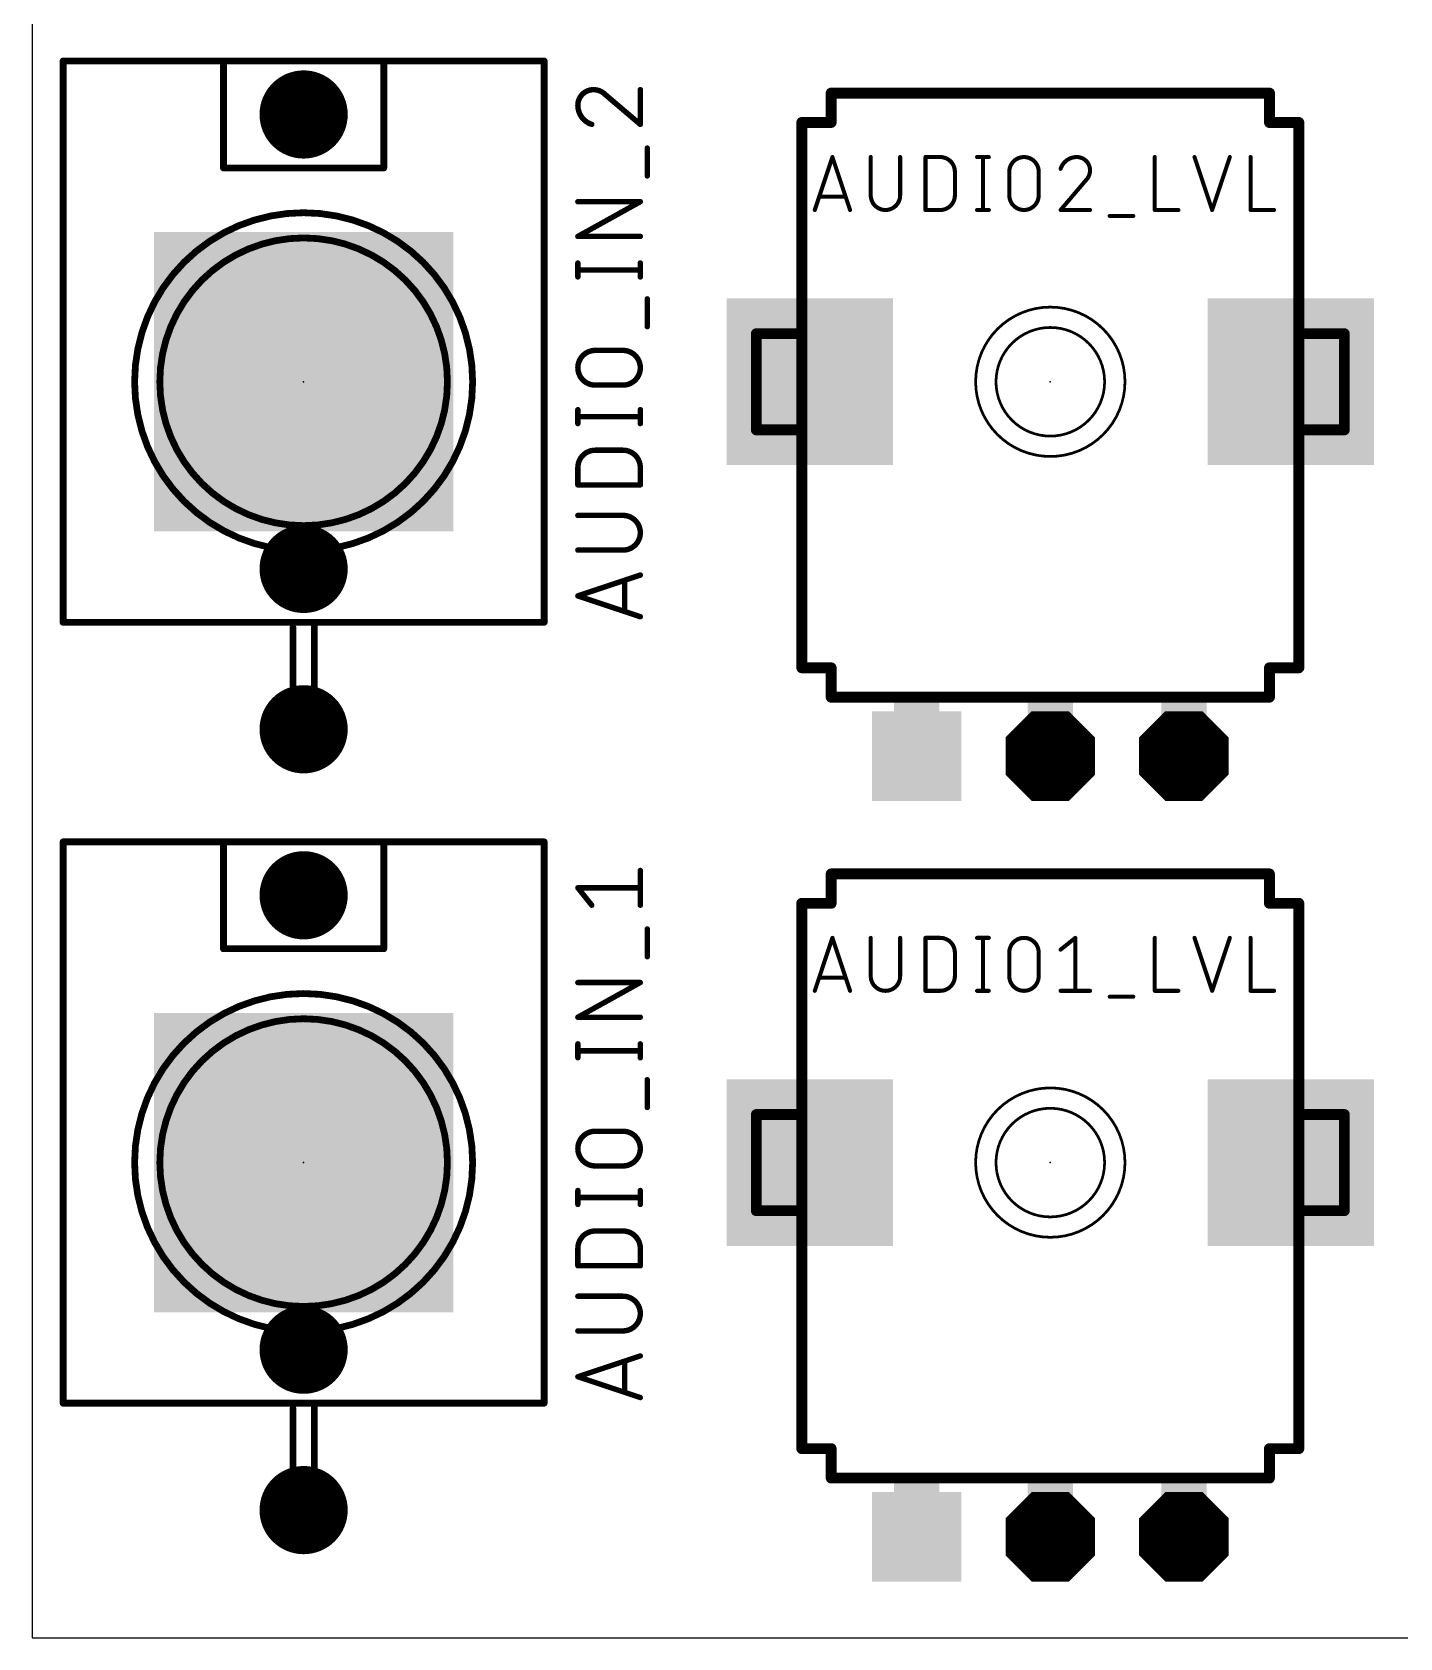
# Model space of a CAD drawing. Extents: x 0 to 48, y 0 to 103.
# Drawn here: x 0 to 25.59, y 0 to 30.04 of the extents above; entities that cross this region are included whole.
import ezdxf

# ---------------------------------------------------------------- set-up
doc = ezdxf.new("R2010")
doc.units = 0
for name, color, linetype in [('17', 110, 'CONTINUOUS'), ('20', 31, 'CONTINUOUS'), ('21', 253, 'CONTINUOUS'), ('23', 53, 'CONTINUOUS'), ('25', 253, 'CONTINUOUS'), ('41', 12, 'CONTINUOUS'), ('51', 253, 'CONTINUOUS')]:
    doc.layers.add(name, color=color, linetype=linetype)

# ---------------------------------------------------------------- blocks, each defined once
blk = doc.blocks.new('RECT')
blk.add_solid([(-0.5, -0.5), (0.5, -0.5), (-0.5, 0.5), (0.5, 0.5)])
blk = doc.blocks.new('SQUAREP')
blk.add_solid([(-0.5, -0.5), (0.5, -0.5), (-0.5, 0.5), (0.5, 0.5)])
blk = doc.blocks.new('OCTAGONP')
at = {"const_width": 0.5}
blk.add_lwpolyline([(-0.25, -0.1036), (-0.25, 0.1036), (-0.1036, 0.25), (0.1036, 0.25), (0.25, 0.1036), (0.25, -0.1036), (0.1036, -0.25), (-0.1036, -0.25), (-0.25, -0.1036), (-0.25, 0.1036)], dxfattribs=at)
blk = doc.blocks.new('ROUNDP')
at = {"const_width": 0.5}
blk.add_lwpolyline([(0, -0.25, 1), (0, 0.25, 1), (0, -0.25)], format="xyb", dxfattribs=at)

msp = doc.modelspace()

# ---------------------------------------------------------------- linework, layer by layer
at = {"layer": '20'}
for p, q in [((0, 99.685), (0, 0)), ((0, 0), (48.26, 0))]:
    msp.add_line(p, q, dxfattribs=at)
at = {"layer": '21'}
for points, const_width in [([(0.58, 29.495), (3.58, 29.495)], 0.127), ([(0.58, 29.495), (0.58, 18.995)], 0.127), ([(3.58, 29.495), (6.58, 29.495)], 0.127), ([(3.58, 29.495), (3.58, 27.495)], 0.127), ([(6.58, 29.495), (9.58, 29.495)], 0.127), ([(6.58, 27.495), (6.58, 29.495)], 0.127), ([(9.58, 18.995), (9.58, 29.495)], 0.127), ([(14.95, 28.895), (23.15, 28.895)], 0.2032), ([(14.95, 28.895), (14.95, 28.345)], 0.2032), ([(23.15, 28.345), (23.15, 28.895)], 0.2032), ([(14.95, 28.345), (14.4, 28.345)], 0.2032), ([(14.4, 26.145), (14.4, 28.345)], 0.2032), ([(23.7, 28.345), (23.15, 28.345)], 0.2032), ([(23.7, 28.345), (23.7, 26.145)], 0.2032), ([(3.58, 27.495), (6.58, 27.495)], 0.127), ([(14.4, 18.145), (14.4, 21.345)], 0.2032), ([(23.7, 21.345), (23.7, 18.145)], 0.2032), ([(0.58, 18.995), (5.28, 18.995)], 0.127), ([(4.88, 18.895), (4.88, 16.795)], 0.127), ([(5.28, 18.995), (9.58, 18.995)], 0.127), ([(5.28, 16.795), (5.28, 18.995)], 0.127), ([(14.4, 18.145), (14.95, 18.145)], 0.2032), ([(14.95, 18.145), (14.95, 17.595)], 0.2032), ([(23.15, 18.145), (23.7, 18.145)], 0.2032), ([(23.15, 17.595), (23.15, 18.145)], 0.2032), ([(23.15, 17.595), (14.95, 17.595)], 0.2032), ([(4.88, 16.795), (5.28, 16.795)], 0.127), ([(0.58, 14.89), (3.58, 14.89)], 0.127), ([(0.58, 14.89), (0.58, 4.39)], 0.127), ([(3.58, 14.89), (6.58, 14.89)], 0.127), ([(3.58, 14.89), (3.58, 12.89)], 0.127), ([(6.58, 14.89), (9.58, 14.89)], 0.127), ([(6.58, 12.89), (6.58, 14.89)], 0.127), ([(9.58, 4.39), (9.58, 14.89)], 0.127), ([(14.95, 14.29), (23.15, 14.29)], 0.2032), ([(14.95, 14.29), (14.95, 13.74)], 0.2032), ([(23.15, 13.74), (23.15, 14.29)], 0.2032), ([(14.95, 13.74), (14.4, 13.74)], 0.2032), ([(14.4, 11.54), (14.4, 13.74)], 0.2032), ([(23.7, 13.74), (23.15, 13.74)], 0.2032), ([(23.7, 13.74), (23.7, 11.54)], 0.2032), ([(3.58, 12.89), (6.58, 12.89)], 0.127), ([(14.4, 3.54), (14.4, 6.74)], 0.2032), ([(23.7, 6.74), (23.7, 3.54)], 0.2032), ([(0.58, 4.39), (5.28, 4.39)], 0.127), ([(4.88, 4.29), (4.88, 2.19)], 0.127), ([(5.28, 4.39), (9.58, 4.39)], 0.127), ([(5.28, 2.19), (5.28, 4.39)], 0.127), ([(14.4, 3.54), (14.95, 3.54)], 0.2032), ([(14.95, 3.54), (14.95, 2.99)], 0.2032), ([(23.15, 3.54), (23.7, 3.54)], 0.2032), ([(23.15, 2.99), (23.15, 3.54)], 0.2032), ([(23.15, 2.99), (14.95, 2.99)], 0.2032), ([(4.88, 2.19), (5.28, 2.19)], 0.127)]:
    msp.add_lwpolyline(points, dxfattribs=dict(at, const_width=const_width))
for points, const_width in [([(0.58, 29.5267, 1), (0.58, 29.4633)], 0.0635), ([(0.6118, 29.495, 1), (0.5483, 29.495)], 0.0635), ([(3.6118, 29.495, 1), (3.5482, 29.495)], 0.0635), ([(3.58, 29.5267, 1), (3.58, 29.4633)], 0.0635), ([(3.58, 29.4633, 1), (3.58, 29.5267)], 0.0635), ([(6.58, 29.5267, 1), (6.58, 29.4633)], 0.0635), ([(6.6117, 29.495, 1), (6.5483, 29.495)], 0.0635), ([(6.58, 29.4633, 1), (6.58, 29.5267)], 0.0635), ([(9.6118, 29.495, 1), (9.5482, 29.495)], 0.0635), ([(9.58, 29.4633, 1), (9.58, 29.5267)], 0.0635), ([(14.95, 28.9458, 1), (14.95, 28.8442)], 0.1016), ([(15.0008, 28.895, 1), (14.8992, 28.895)], 0.1016), ([(23.2008, 28.895, 1), (23.0992, 28.895)], 0.1016), ([(23.15, 28.8442, 1), (23.15, 28.9458)], 0.1016), ([(14.4, 28.3958, 1), (14.4, 28.2942)], 0.1016), ([(14.4508, 28.345, 1), (14.3492, 28.345)], 0.1016), ([(14.8992, 28.345, 1), (15.0008, 28.345)], 0.1016), ([(14.95, 28.2942, 1), (14.95, 28.3958)], 0.1016), ([(23.15, 28.3958, 1), (23.15, 28.2942)], 0.1016), ([(23.0992, 28.345, 1), (23.2008, 28.345)], 0.1016), ([(23.7508, 28.345, 1), (23.6492, 28.345)], 0.1016), ([(23.7, 28.2942, 1), (23.7, 28.3958)], 0.1016), ([(3.5482, 27.495, 1), (3.6118, 27.495)], 0.0635), ([(3.58, 27.5267, 1), (3.58, 27.4633)], 0.0635), ([(6.5483, 27.495, 1), (6.6117, 27.495)], 0.0635), ([(6.58, 27.4633, 1), (6.58, 27.5267)], 0.0635), ([(5.08, 20.3327, 1), (5.08, 26.6573, 1), (5.08, 20.3327)], 0.127), ([(5.08, 20.8043, 1), (5.08, 26.1857, 1), (5.08, 20.8043)], 0.127), ([(14.3492, 26.145, 1), (14.4508, 26.145)], 0.1016), ([(23.6492, 26.145, 1), (23.7508, 26.145)], 0.1016), ([(19.05, 22.098, 1), (19.05, 24.892, 1), (19.05, 22.098)], 0.0508), ([(19.05, 22.479, 1), (19.05, 24.511, 1), (19.05, 22.479)], 0.0508), ([(14.4508, 21.345, 1), (14.3492, 21.345)], 0.1016), ([(23.7508, 21.345, 1), (23.6492, 21.345)], 0.1016), ([(0.58, 19.0267, 1), (0.58, 18.9633)], 0.0635), ([(0.5483, 18.995, 1), (0.6118, 18.995)], 0.0635), ([(4.9117, 18.895, 1), (4.8483, 18.895)], 0.0635), ([(5.28, 19.0267, 1), (5.28, 18.9633)], 0.0635), ([(5.3117, 18.995, 1), (5.2483, 18.995)], 0.0635), ([(5.28, 18.9633, 1), (5.28, 19.0267)], 0.0635), ([(9.5482, 18.995, 1), (9.6118, 18.995)], 0.0635), ([(9.58, 18.9633, 1), (9.58, 19.0267)], 0.0635), ([(14.4, 18.1958, 1), (14.4, 18.0942)], 0.1016), ([(14.3492, 18.145, 1), (14.4508, 18.145)], 0.1016), ([(15.0008, 18.145, 1), (14.8992, 18.145)], 0.1016), ([(14.95, 18.0942, 1), (14.95, 18.1958)], 0.1016), ([(23.15, 18.1958, 1), (23.15, 18.0942)], 0.1016), ([(23.2008, 18.145, 1), (23.0992, 18.145)], 0.1016), ([(23.6492, 18.145, 1), (23.7508, 18.145)], 0.1016), ([(23.7, 18.0942, 1), (23.7, 18.1958)], 0.1016), ([(14.95, 17.6458, 1), (14.95, 17.5442)], 0.1016), ([(14.8992, 17.595, 1), (15.0008, 17.595)], 0.1016), ([(23.0992, 17.595, 1), (23.2008, 17.595)], 0.1016), ([(23.15, 17.5442, 1), (23.15, 17.6458)], 0.1016), ([(4.88, 16.8268, 1), (4.88, 16.7633)], 0.0635), ([(4.8483, 16.795, 1), (4.9117, 16.795)], 0.0635), ([(5.2483, 16.795, 1), (5.3117, 16.795)], 0.0635), ([(5.28, 16.7633, 1), (5.28, 16.8268)], 0.0635), ([(0.58, 14.9218, 1), (0.58, 14.8582)], 0.0635), ([(0.6118, 14.89, 1), (0.5483, 14.89)], 0.0635), ([(3.6118, 14.89, 1), (3.5482, 14.89)], 0.0635), ([(3.58, 14.9218, 1), (3.58, 14.8582)], 0.0635), ([(3.58, 14.8582, 1), (3.58, 14.9218)], 0.0635), ([(6.58, 14.9218, 1), (6.58, 14.8582)], 0.0635), ([(6.6117, 14.89, 1), (6.5483, 14.89)], 0.0635), ([(6.58, 14.8582, 1), (6.58, 14.9218)], 0.0635), ([(9.6118, 14.89, 1), (9.5482, 14.89)], 0.0635), ([(9.58, 14.8582, 1), (9.58, 14.9218)], 0.0635), ([(14.95, 14.3408, 1), (14.95, 14.2392)], 0.1016), ([(15.0008, 14.29, 1), (14.8992, 14.29)], 0.1016), ([(23.2008, 14.29, 1), (23.0992, 14.29)], 0.1016), ([(23.15, 14.2392, 1), (23.15, 14.3408)], 0.1016), ([(14.4, 13.7908, 1), (14.4, 13.6892)], 0.1016), ([(14.4508, 13.74, 1), (14.3492, 13.74)], 0.1016), ([(14.95, 13.6892, 1), (14.95, 13.7908)], 0.1016), ([(23.15, 13.7908, 1), (23.15, 13.6892)], 0.1016), ([(23.7508, 13.74, 1), (23.6492, 13.74)], 0.1016), ([(23.7, 13.6892, 1), (23.7, 13.7908)], 0.1016), ([(14.8992, 13.74, 1), (15.0008, 13.74)], 0.1016), ([(23.0992, 13.74, 1), (23.2008, 13.74)], 0.1016), ([(3.5482, 12.89, 1), (3.6118, 12.89)], 0.0635), ([(3.58, 12.9218, 1), (3.58, 12.8582)], 0.0635), ([(6.5483, 12.89, 1), (6.6117, 12.89)], 0.0635), ([(6.58, 12.8582, 1), (6.58, 12.9218)], 0.0635), ([(5.08, 5.7277, 1), (5.08, 12.0523, 1), (5.08, 5.7277)], 0.127), ([(5.08, 6.1993, 1), (5.08, 11.5807, 1), (5.08, 6.1993)], 0.127), ([(14.3492, 11.54, 1), (14.4508, 11.54)], 0.1016), ([(23.6492, 11.54, 1), (23.7508, 11.54)], 0.1016), ([(19.05, 7.493, 1), (19.05, 10.287, 1), (19.05, 7.493)], 0.0508), ([(19.05, 7.874, 1), (19.05, 9.906, 1), (19.05, 7.874)], 0.0508), ([(14.4508, 6.74, 1), (14.3492, 6.74)], 0.1016), ([(23.7508, 6.74, 1), (23.6492, 6.74)], 0.1016), ([(0.58, 4.4218, 1), (0.58, 4.3583)], 0.0635), ([(0.5483, 4.39, 1), (0.6118, 4.39)], 0.0635), ([(4.9117, 4.29, 1), (4.8483, 4.29)], 0.0635), ([(5.28, 4.4218, 1), (5.28, 4.3583)], 0.0635), ([(5.3117, 4.39, 1), (5.2483, 4.39)], 0.0635), ([(5.28, 4.3583, 1), (5.28, 4.4218)], 0.0635), ([(9.5482, 4.39, 1), (9.6118, 4.39)], 0.0635), ([(9.58, 4.3583, 1), (9.58, 4.4218)], 0.0635), ([(14.4, 3.5908, 1), (14.4, 3.4892)], 0.1016), ([(15.0008, 3.54, 1), (14.8992, 3.54)], 0.1016), ([(14.95, 3.4892, 1), (14.95, 3.5908)], 0.1016), ([(23.15, 3.5908, 1), (23.15, 3.4892)], 0.1016), ([(23.2008, 3.54, 1), (23.0992, 3.54)], 0.1016), ([(23.7, 3.4892, 1), (23.7, 3.5908)], 0.1016), ([(14.3492, 3.54, 1), (14.4508, 3.54)], 0.1016), ([(23.6492, 3.54, 1), (23.7508, 3.54)], 0.1016), ([(14.95, 3.0408, 1), (14.95, 2.9392)], 0.1016), ([(14.8992, 2.99, 1), (15.0008, 2.99)], 0.1016), ([(23.0992, 2.99, 1), (23.2008, 2.99)], 0.1016), ([(23.15, 2.9392, 1), (23.15, 3.0408)], 0.1016), ([(4.88, 2.2218, 1), (4.88, 2.1582)], 0.0635), ([(4.8483, 2.19, 1), (4.9117, 2.19)], 0.0635), ([(5.2483, 2.19, 1), (5.3117, 2.19)], 0.0635), ([(5.28, 2.1582, 1), (5.28, 2.2218)], 0.0635)]:
    msp.add_lwpolyline(points, format="xyb", dxfattribs=dict(at, const_width=const_width))
at = {"layer": '23'}
for p in [(5.08, 23.495), (19.05, 23.495), (5.08, 8.89), (19.05, 8.89)]:
    msp.add_point(p, dxfattribs=at)
at = {"layer": '25'}
for points, const_width in [([(10.5029, 28.9588, 0.4142), (10.2108, 28.6667)], 0.1016), ([(10.7301, 28.8614, 0.2053), (10.5029, 28.9588)], 0.1016), ([(10.5029, 28.9842, 1), (10.5029, 28.9334)], 0.0508), ([(10.5029, 28.9334, 1), (10.5029, 28.9842)], 0.0508), ([(10.7465, 28.8808, 1), (10.7136, 28.8421)], 0.0508), ([(10.7117, 28.8439, 1), (10.7485, 28.879)], 0.0508), ([(11.4046, 28.9588, 1), (11.3538, 28.9588)], 0.0508), ([(10.2108, 28.6667, 0.3252), (10.4704, 28.3097)], 0.1016), ([(10.2362, 28.6667, 1), (10.1854, 28.6667)], 0.0508), ([(10.1854, 28.6667, 1), (10.2362, 28.6667)], 0.0508), ([(10.4626, 28.2855, 1), (10.4783, 28.3339)], 0.0508), ([(11.3538, 28.3097, 1), (11.4046, 28.3097)], 0.0508), ([(11.3627, 28.2903, 1), (11.3957, 28.3291)], 0.0508), ([(11.5344, 27.8652, 1), (11.4836, 27.8652)], 0.0508), ([(14.9914, 27.7047, 1), (14.9552, 27.6927)], 0.0381), ([(14.9914, 27.6927, 1), (14.9552, 27.7047)], 0.0381), ([(15.7093, 27.6987, 1), (15.6712, 27.6987)], 0.0381), ([(16.2596, 27.6987, 1), (16.2215, 27.6987)], 0.0381), ([(16.7334, 27.6987, 1), (16.6953, 27.6987)], 0.0381), ([(16.7144, 27.7178, 1), (16.7144, 27.6797)], 0.0381), ([(16.9895, 27.7178, 1), (16.9895, 27.6797)], 0.0381), ([(17.2647, 27.4235, 0.4142), (16.9895, 27.6987)], 0.0762), ([(16.9895, 27.6797, 1), (16.9895, 27.7178)], 0.0381), ([(17.6796, 27.7178, 1), (17.6796, 27.6797)], 0.0381), ([(17.8087, 27.6987, 1), (17.7706, 27.6987)], 0.0381), ([(17.8997, 27.6797, 1), (17.8997, 27.7178)], 0.0381), ([(18.8329, 27.4235, 1), (18.2826, 27.4235)], 0.0762), ([(19.5454, 27.6987, 0.3252), (19.2427, 27.4786)], 0.0762), ([(19.5454, 27.7178, 1), (19.5454, 27.6797)], 0.0381), ([(19.793, 27.4511, 0.4142), (19.5454, 27.6987)], 0.0762), ([(19.5454, 27.6797, 1), (19.5454, 27.7177)], 0.0381), ([(21.0237, 27.6987, 1), (20.9856, 27.6987)], 0.0381), ([(21.766, 27.7047, 1), (21.7299, 27.6927)], 0.0381), ([(22.4264, 27.6927, 1), (22.3903, 27.7047)], 0.0381), ([(22.816, 27.6987, 1), (22.7779, 27.6987)], 0.0381), ([(11.4836, 27.3459, 1), (11.5344, 27.3459)], 0.0508), ([(17.2838, 27.4235, 1), (17.2457, 27.4235)], 0.0381), ([(17.2457, 27.4235, 1), (17.2838, 27.4235)], 0.0381), ([(18.3016, 27.4235, 1), (18.2635, 27.4235)], 0.0381), ([(18.2635, 27.4235, 1), (18.3016, 27.4235)], 0.0381), ([(18.852, 27.4235, 1), (18.8139, 27.4235)], 0.0381), ([(18.8139, 27.4235, 1), (18.852, 27.4235)], 0.0381), ([(19.2246, 27.4844, 1), (19.2608, 27.4727)], 0.0381), ([(19.7105, 27.2584, 0.2053), (19.793, 27.4511)], 0.0762), ([(19.8121, 27.451, 1), (19.774, 27.4511)], 0.0381), ([(19.774, 27.4511, 1), (19.8121, 27.4511)], 0.0381), ([(19.6973, 27.2722, 1), (19.7236, 27.2446)], 0.0381), ([(19.725, 27.2461, 1), (19.696, 27.2708)], 0.0381), ([(10.2108, 26.8887, 1), (10.2108, 26.8379)], 0.0508), ([(11.3915, 26.8411, 1), (11.3669, 26.8855)], 0.0508), ([(11.3792, 26.8379, 1), (11.3792, 26.8887)], 0.0508), ([(14.625, 26.7141, 1), (14.6612, 26.7021)], 0.0381), ([(14.7256, 26.9748, 1), (14.7256, 26.9367)], 0.0381), ([(15.221, 26.9367, 1), (15.221, 26.9748)], 0.0381), ([(15.2854, 26.7021, 1), (15.3216, 26.7141)], 0.0381), ([(15.6903, 26.9833, 1), (16.2406, 26.9833)], 0.0762), ([(15.7093, 26.9833, 1), (15.6712, 26.9833)], 0.0381), ([(15.6712, 26.9833, 1), (15.7093, 26.9833)], 0.0381), ([(16.2596, 26.9833, 1), (16.2215, 26.9833)], 0.0381), ([(16.2215, 26.9833, 1), (16.2596, 26.9833)], 0.0381), ([(16.7144, 26.7272, 1), (16.7144, 26.6891)], 0.0381), ([(16.9895, 26.7081, 0.4142), (17.2647, 26.9833)], 0.0762), ([(16.9895, 26.7271, 1), (16.9895, 26.689)], 0.0381), ([(16.9895, 26.6891, 1), (16.9895, 26.7272)], 0.0381), ([(17.2838, 26.9833, 1), (17.2457, 26.9833)], 0.0381), ([(17.2457, 26.9833, 1), (17.2838, 26.9833)], 0.0381), ([(17.6796, 26.7272, 1), (17.6796, 26.6891)], 0.0381), ([(17.8997, 26.6891, 1), (17.8997, 26.7272)], 0.0381), ([(18.2826, 26.9833, 1), (18.8329, 26.9833)], 0.0762), ([(18.3016, 26.9833, 1), (18.2635, 26.9833)], 0.0381), ([(18.2635, 26.9833, 1), (18.3016, 26.9833)], 0.0381), ([(18.852, 26.9833, 1), (18.8139, 26.9833)], 0.0381), ([(18.8139, 26.9833, 1), (18.852, 26.9833)], 0.0381), ([(19.2427, 26.7272, 1), (19.2427, 26.6891)], 0.0381), ([(19.2282, 26.7204, 1), (19.2572, 26.6958)], 0.0381), ([(19.793, 26.6891, 1), (19.793, 26.7272)], 0.0381), ([(21.0047, 26.7272, 1), (21.0047, 26.6891)], 0.0381), ([(21.445, 26.6891, 1), (21.445, 26.7272)], 0.0381), ([(22.0601, 26.7141, 1), (22.0962, 26.7021)], 0.0381), ([(22.0601, 26.7021, 1), (22.0962, 26.7141)], 0.0381), ([(22.7969, 26.7272, 1), (22.7969, 26.6891)], 0.0381), ([(23.2372, 26.6891, 1), (23.2372, 26.7272)], 0.0381), ([(16.6953, 26.7081, 1), (16.7334, 26.7081)], 0.0381), ([(17.7706, 26.7081, 1), (17.8087, 26.7081)], 0.0381), ([(20.1618, 26.6171, 1), (20.1618, 26.579)], 0.0381), ([(20.6021, 26.579, 1), (20.6021, 26.6171)], 0.0381), ([(20.9856, 26.7081, 1), (21.0237, 26.7081)], 0.0381), ([(22.7779, 26.7081, 1), (22.816, 26.7081)], 0.0381), ([(10.2108, 26.2396, 1), (10.2108, 26.1888)], 0.0508), ([(10.1985, 26.2364, 1), (10.2231, 26.192)], 0.0508), ([(11.3792, 26.1888, 1), (11.3792, 26.2396)], 0.0508), ([(10.2362, 25.7161, 1), (10.1854, 25.7161)], 0.0508), ([(10.2108, 25.6117, 1), (10.2108, 25.5609)], 0.0508), ([(11.4046, 25.7161, 1), (11.3538, 25.7161)], 0.0508), ([(11.3792, 25.5609, 1), (11.3792, 25.6117)], 0.0508), ([(10.1854, 25.4564, 1), (10.2362, 25.4564)], 0.0508), ([(11.3538, 25.4564, 1), (11.4046, 25.4564)], 0.0508), ([(11.5344, 25.0458, 1), (11.4836, 25.0458)], 0.0508), ([(11.4836, 24.5265, 1), (11.5344, 24.5265)], 0.0508), ([(10.5354, 24.082, 1), (10.5354, 23.4329)], 0.1016), ([(10.5354, 24.1074, 1), (10.5354, 24.0566)], 0.0508), ([(10.5354, 24.0566, 1), (10.5354, 24.1074)], 0.0508), ([(11.0546, 23.4329, 1), (11.0546, 24.082)], 0.1016), ([(11.0546, 24.1074, 1), (11.0546, 24.0566)], 0.0508), ([(11.0546, 24.0566, 1), (11.0546, 24.1074)], 0.0508), ([(10.5354, 23.4583, 1), (10.5354, 23.4075)], 0.0508), ([(10.5354, 23.4075, 1), (10.5354, 23.4583)], 0.0508), ([(11.0546, 23.4583, 1), (11.0546, 23.4075)], 0.0508), ([(11.0546, 23.4075, 1), (11.0546, 23.4583)], 0.0508), ([(10.2362, 22.9729, 1), (10.1854, 22.9729)], 0.0508), ([(10.2108, 22.8685, 1), (10.2108, 22.8177)], 0.0508), ([(11.4046, 22.9729, 1), (11.3538, 22.9729)], 0.0508), ([(11.3792, 22.8177, 1), (11.3792, 22.8685)], 0.0508), ([(10.1854, 22.7132, 1), (10.2362, 22.7132)], 0.0508), ([(11.3538, 22.7132, 1), (11.4046, 22.7132)], 0.0508), ([(10.5354, 22.2151, 0.4142), (10.2108, 21.8906)], 0.1016), ([(10.5354, 22.2405, 1), (10.5354, 22.1897)], 0.0508), ([(10.5354, 22.1897, 1), (10.5354, 22.2405)], 0.0508), ([(11.3792, 21.8906, 0.4142), (11.0546, 22.2151)], 0.1016), ([(11.0546, 22.2405, 1), (11.0546, 22.1897)], 0.0508), ([(11.0546, 22.1897, 1), (11.0546, 22.2405)], 0.0508), ([(10.2362, 21.8906, 1), (10.1854, 21.8906)], 0.0508), ([(11.4046, 21.8906, 1), (11.3538, 21.8906)], 0.0508), ([(10.1854, 21.8906, 1), (10.2362, 21.8906)], 0.0508), ([(11.3538, 21.8906, 1), (11.4046, 21.8906)], 0.0508), ([(10.2108, 21.5914, 1), (10.2108, 21.5406)], 0.0508), ([(10.1854, 21.566, 1), (10.2362, 21.566)], 0.0508), ([(11.3538, 21.566, 1), (11.4046, 21.566)], 0.0508), ([(11.3792, 21.5406, 1), (11.3792, 21.5914)], 0.0508), ([(10.2108, 21.0213, 1), (10.2108, 20.9705)], 0.0508), ([(11.0546, 20.3468, 1), (11.0546, 20.9959)], 0.1016), ([(11.0546, 21.0213, 1), (11.0546, 20.9705)], 0.0508), ([(11.0546, 20.9705, 1), (11.0546, 21.0213)], 0.0508), ([(10.2108, 20.3722, 1), (10.2108, 20.3214)], 0.0508), ([(11.0546, 20.3722, 1), (11.0546, 20.3214)], 0.0508), ([(11.0546, 20.3214, 1), (11.0546, 20.3722)], 0.0508), ([(11.1125, 19.7824, 1), (11.0617, 19.7824)], 0.0508), ([(11.3872, 19.8556, 1), (11.3712, 19.9038)], 0.0508), ([(10.2188, 19.5144, 1), (10.2028, 19.4662)], 0.0508), ([(10.2028, 19.5144, 1), (10.2188, 19.4662)], 0.0508), ([(11.0617, 19.1982, 1), (11.1125, 19.1982)], 0.0508), ([(11.3712, 19.0767, 1), (11.3872, 19.1249)], 0.0508), ([(11.4046, 14.3538, 1), (11.3538, 14.3538)], 0.0508), ([(10.2108, 14.0547, 1), (10.2108, 14.0039)], 0.0508), ([(10.2306, 14.0451, 1), (10.191, 14.0134)], 0.0508), ([(11.3792, 14.0039, 1), (11.3792, 14.0547)], 0.0508), ([(10.4506, 13.6888, 1), (10.4903, 13.7206)], 0.0508), ([(11.3538, 13.7047, 1), (11.4046, 13.7047)], 0.0508), ([(11.5344, 13.2602, 1), (11.4836, 13.2602)], 0.0508), ([(14.9914, 13.0997, 1), (14.9552, 13.0877)], 0.0381), ([(14.9914, 13.0877, 1), (14.9552, 13.0997)], 0.0381), ([(15.7093, 13.0937, 1), (15.6712, 13.0937)], 0.0381), ([(16.2596, 13.0937, 1), (16.2215, 13.0937)], 0.0381), ([(16.7334, 13.0937, 1), (16.6953, 13.0937)], 0.0381), ([(16.7144, 13.1128, 1), (16.7144, 13.0747)], 0.0381), ([(16.9895, 13.1128, 1), (16.9895, 13.0747)], 0.0381), ([(17.2647, 12.8185, 0.4142), (16.9895, 13.0937)], 0.0762), ([(16.9895, 13.0747, 1), (16.9895, 13.1128)], 0.0381), ([(17.6796, 13.1128, 1), (17.6796, 13.0747)], 0.0381), ([(17.8087, 13.0937, 1), (17.7706, 13.0937)], 0.0381), ([(17.8997, 13.0747, 1), (17.8997, 13.1128)], 0.0381), ([(18.8329, 12.8185, 1), (18.2826, 12.8185)], 0.0762), ([(19.5369, 13.0937, 1), (19.4988, 13.0937)], 0.0381), ([(19.5298, 13.0788, 1), (19.506, 13.1086)], 0.0381), ([(21.0237, 13.0937, 1), (20.9856, 13.0937)], 0.0381), ([(21.766, 13.0997, 1), (21.7299, 13.0877)], 0.0381), ([(22.4264, 13.0877, 1), (22.3903, 13.0997)], 0.0381), ([(22.816, 13.0937, 1), (22.7779, 13.0937)], 0.0381), ([(11.4836, 12.7409, 1), (11.5344, 12.7409)], 0.0508), ([(17.2838, 12.8185, 1), (17.2457, 12.8185)], 0.0381), ([(17.2457, 12.8185, 1), (17.2838, 12.8185)], 0.0381), ([(18.3016, 12.8185, 1), (18.2635, 12.8185)], 0.0381), ([(18.2635, 12.8185, 1), (18.3016, 12.8185)], 0.0381), ([(18.852, 12.8185, 1), (18.8139, 12.8185)], 0.0381), ([(18.8139, 12.8185, 1), (18.852, 12.8185)], 0.0381), ([(19.2308, 12.8884, 1), (19.2546, 12.8587)], 0.0381), ([(14.7256, 12.3698, 1), (14.7256, 12.3317)], 0.0381), ([(15.221, 12.3317, 1), (15.221, 12.3698)], 0.0381), ([(15.6903, 12.3783, 1), (16.2406, 12.3783)], 0.0762), ([(15.7093, 12.3783, 1), (15.6712, 12.3783)], 0.0381), ([(15.6712, 12.3783, 1), (15.7093, 12.3783)], 0.0381), ([(16.2596, 12.3783, 1), (16.2215, 12.3783)], 0.0381), ([(16.2215, 12.3783, 1), (16.2596, 12.3783)], 0.0381), ([(16.9895, 12.1031, 0.4142), (17.2647, 12.3783)], 0.0762), ([(17.2838, 12.3783, 1), (17.2457, 12.3783)], 0.0381), ([(17.2457, 12.3783, 1), (17.2838, 12.3783)], 0.0381), ([(18.2826, 12.3783, 1), (18.8329, 12.3783)], 0.0762), ([(18.3016, 12.3783, 1), (18.2635, 12.3783)], 0.0381), ([(18.2635, 12.3783, 1), (18.3016, 12.3783)], 0.0381), ([(18.852, 12.3783, 1), (18.8139, 12.3783)], 0.0381), ([(18.8139, 12.3783, 1), (18.852, 12.3783)], 0.0381), ([(10.2108, 12.2837, 1), (10.2108, 12.2329)], 0.0508), ([(11.3915, 12.2361, 1), (11.3669, 12.2805)], 0.0508), ([(11.3792, 12.2329, 1), (11.3792, 12.2837)], 0.0508), ([(14.625, 12.1091, 1), (14.6612, 12.0971)], 0.0381), ([(15.2854, 12.0971, 1), (15.3216, 12.1091)], 0.0381), ([(16.6953, 12.1031, 1), (16.7334, 12.1031)], 0.0381), ([(16.7144, 12.1222, 1), (16.7144, 12.0841)], 0.0381), ([(16.9895, 12.1221, 1), (16.9895, 12.084)], 0.0381), ([(16.9895, 12.0841, 1), (16.9895, 12.1222)], 0.0381), ([(17.6796, 12.1222, 1), (17.6796, 12.0841)], 0.0381), ([(17.7706, 12.1031, 1), (17.8087, 12.1031)], 0.0381), ([(17.8997, 12.0841, 1), (17.8997, 12.1222)], 0.0381), ([(19.2427, 12.1222, 1), (19.2427, 12.0841)], 0.0381), ([(19.4988, 12.1031, 1), (19.5369, 12.1031)], 0.0381), ([(19.793, 12.0841, 1), (19.793, 12.1222)], 0.0381), ([(20.1618, 12.0121, 1), (20.1618, 11.974)], 0.0381), ([(20.6021, 11.974, 1), (20.6021, 12.0121)], 0.0381), ([(21.0047, 12.1222, 1), (21.0047, 12.0841)], 0.0381), ([(20.9856, 12.1031, 1), (21.0237, 12.1031)], 0.0381), ([(21.445, 12.0841, 1), (21.445, 12.1222)], 0.0381), ([(22.0601, 12.1091, 1), (22.0962, 12.0971)], 0.0381), ([(22.0601, 12.0971, 1), (22.0962, 12.1091)], 0.0381), ([(22.7969, 12.1222, 1), (22.7969, 12.0841)], 0.0381), ([(22.7779, 12.1031, 1), (22.816, 12.1031)], 0.0381), ([(23.2372, 12.0841, 1), (23.2372, 12.1222)], 0.0381), ([(10.2108, 11.6346, 1), (10.2108, 11.5838)], 0.0508), ([(10.1985, 11.6314, 1), (10.2231, 11.587)], 0.0508), ([(11.3792, 11.5838, 1), (11.3792, 11.6346)], 0.0508), ([(10.2362, 11.1111, 1), (10.1854, 11.1111)], 0.0508), ([(11.4046, 11.1111, 1), (11.3538, 11.1111)], 0.0508), ([(10.2108, 11.0067, 1), (10.2108, 10.9559)], 0.0508), ([(10.1854, 10.8514, 1), (10.2362, 10.8514)], 0.0508), ([(11.3538, 10.8514, 1), (11.4046, 10.8514)], 0.0508), ([(11.3792, 10.9559, 1), (11.3792, 11.0067)], 0.0508), ([(11.5344, 10.4408, 1), (11.4836, 10.4408)], 0.0508), ([(11.4836, 9.9215, 1), (11.5344, 9.9215)], 0.0508), ([(10.5354, 9.477, 1), (10.5354, 8.8279)], 0.1016), ([(10.5354, 9.5024, 1), (10.5354, 9.4516)], 0.0508), ([(10.5354, 9.4516, 1), (10.5354, 9.5024)], 0.0508), ([(11.0546, 8.8279, 1), (11.0546, 9.477)], 0.1016), ([(11.0546, 9.5024, 1), (11.0546, 9.4516)], 0.0508), ([(11.0546, 9.4516, 1), (11.0546, 9.5024)], 0.0508), ([(10.5354, 8.8533, 1), (10.5354, 8.8025)], 0.0508), ([(10.5354, 8.8025, 1), (10.5354, 8.8533)], 0.0508), ([(11.0546, 8.8533, 1), (11.0546, 8.8025)], 0.0508), ([(11.0546, 8.8025, 1), (11.0546, 8.8533)], 0.0508), ([(10.2362, 8.3679, 1), (10.1854, 8.3679)], 0.0508), ([(11.4046, 8.3679, 1), (11.3538, 8.3679)], 0.0508), ([(10.2108, 8.2635, 1), (10.2108, 8.2127)], 0.0508), ([(10.1854, 8.1082, 1), (10.2362, 8.1082)], 0.0508), ([(11.3538, 8.1082, 1), (11.4046, 8.1082)], 0.0508), ([(11.3792, 8.2127, 1), (11.3792, 8.2635)], 0.0508), ([(10.5354, 7.6101, 0.4142), (10.2108, 7.2856)], 0.1016), ([(10.5354, 7.6355, 1), (10.5354, 7.5847)], 0.0508), ([(10.5354, 7.5847, 1), (10.5354, 7.6355)], 0.0508), ([(11.3792, 7.2856, 0.4142), (11.0546, 7.6101)], 0.1016), ([(11.0546, 7.6355, 1), (11.0546, 7.5847)], 0.0508), ([(11.0546, 7.5847, 1), (11.0546, 7.6355)], 0.0508), ([(10.2362, 7.2856, 1), (10.1854, 7.2856)], 0.0508), ([(10.1854, 7.2856, 1), (10.2362, 7.2856)], 0.0508), ([(11.4046, 7.2856, 1), (11.3538, 7.2856)], 0.0508), ([(11.3538, 7.2856, 1), (11.4046, 7.2856)], 0.0508), ([(10.2108, 6.9864, 1), (10.2108, 6.9356)], 0.0508), ([(10.1854, 6.961, 1), (10.2362, 6.961)], 0.0508), ([(11.3538, 6.961, 1), (11.4046, 6.961)], 0.0508), ([(11.3792, 6.9356, 1), (11.3792, 6.9864)], 0.0508), ([(10.2108, 6.4163, 1), (10.2108, 6.3655)], 0.0508), ([(11.0546, 5.7418, 1), (11.0546, 6.3909)], 0.1016), ([(11.0546, 6.4163, 1), (11.0546, 6.3655)], 0.0508), ([(11.0546, 6.3655, 1), (11.0546, 6.4163)], 0.0508), ([(10.2108, 5.7672, 1), (10.2108, 5.7164)], 0.0508), ([(11.0546, 5.7672, 1), (11.0546, 5.7164)], 0.0508), ([(11.0546, 5.7164, 1), (11.0546, 5.7672)], 0.0508), ([(11.1125, 5.1774, 1), (11.0617, 5.1774)], 0.0508), ([(11.3872, 5.2506, 1), (11.3712, 5.2988)], 0.0508), ([(10.2188, 4.9094, 1), (10.2028, 4.8612)], 0.0508), ([(10.2028, 4.9094, 1), (10.2188, 4.8612)], 0.0508), ([(11.0617, 4.5932, 1), (11.1125, 4.5932)], 0.0508), ([(11.3712, 4.4717, 1), (11.3872, 4.5199)], 0.0508)]:
    msp.add_lwpolyline(points, format="xyb", dxfattribs=dict(at, const_width=const_width))
for points, const_width in [([(10.7301, 28.8614), (11.3792, 28.3097)], 0.1016), ([(11.3792, 28.3097), (11.3792, 28.9588)], 0.1016), ([(11.509, 27.3459), (11.509, 27.8652)], 0.1016), ([(14.6431, 26.7081), (14.9733, 27.6987)], 0.0762), ([(14.9733, 27.6987), (15.3035, 26.7081)], 0.0762), ([(15.6903, 27.6987), (15.6903, 26.9833)], 0.0762), ([(16.2406, 26.9833), (16.2406, 27.6987)], 0.0762), ([(16.7144, 26.7081), (16.7144, 27.6987)], 0.0762), ([(16.7144, 27.6987), (16.9895, 27.6987)], 0.0762), ([(17.6796, 27.6987), (17.8997, 27.6987)], 0.0762), ([(17.7896, 27.6987), (17.7896, 26.7081)], 0.0762), ([(21.0047, 27.6987), (21.0047, 26.7081)], 0.0762), ([(21.748, 27.6987), (22.0782, 26.7081)], 0.0762), ([(22.0782, 26.7081), (22.4084, 27.6987)], 0.0762), ([(22.7969, 27.6987), (22.7969, 26.7081)], 0.0762), ([(17.2647, 27.4235), (17.2647, 26.9833)], 0.0762), ([(18.2826, 26.9833), (18.2826, 27.4235)], 0.0762), ([(18.8329, 27.4235), (18.8329, 26.9833)], 0.0762), ([(19.7105, 27.2584), (19.2427, 26.7081)], 0.0762), ([(10.2108, 26.2142), (11.3792, 26.8633)], 0.1016), ([(11.3792, 26.8633), (10.2108, 26.8633)], 0.1016), ([(15.221, 26.9558), (14.7256, 26.9558)], 0.0762), ([(16.9895, 26.7081), (16.7144, 26.7081)], 0.0762), ([(17.6796, 26.7081), (17.8997, 26.7081)], 0.0762), ([(19.2427, 26.7081), (19.793, 26.7081)], 0.0762), ([(21.0047, 26.7081), (21.445, 26.7081)], 0.0762), ([(22.7969, 26.7081), (23.2372, 26.7081)], 0.0762), ([(20.1618, 26.598), (20.6021, 26.598)], 0.0762), ([(11.3792, 26.2142), (10.2108, 26.2142)], 0.1016), ([(10.2108, 25.4564), (10.2108, 25.7161)], 0.1016), ([(10.2108, 25.5863), (11.3792, 25.5863)], 0.1016), ([(11.3792, 25.4564), (11.3792, 25.7161)], 0.1016), ([(11.509, 24.5265), (11.509, 25.0458)], 0.1016), ([(10.5354, 24.082), (11.0546, 24.082)], 0.1016), ([(11.0546, 23.4329), (10.5354, 23.4329)], 0.1016), ([(10.2108, 22.7132), (10.2108, 22.9729)], 0.1016), ([(10.2108, 22.8431), (11.3792, 22.8431)], 0.1016), ([(11.3792, 22.7132), (11.3792, 22.9729)], 0.1016), ([(10.5354, 22.2151), (11.0546, 22.2151)], 0.1016), ([(10.2108, 21.566), (10.2108, 21.8906)], 0.1016), ([(11.3792, 21.8906), (11.3792, 21.566)], 0.1016), ([(11.3792, 21.566), (10.2108, 21.566)], 0.1016), ([(11.0546, 20.9959), (10.2108, 20.9959)], 0.1016), ([(10.2108, 20.3468), (11.0546, 20.3468)], 0.1016), ([(10.2108, 19.4903), (11.3792, 19.8797)], 0.1016), ([(11.0871, 19.7824), (11.0871, 19.1982)], 0.1016), ([(11.3792, 19.1008), (10.2108, 19.4903)], 0.1016), ([(11.3792, 13.7047), (11.3792, 14.3538)], 0.1016), ([(10.4704, 13.7047), (10.2108, 14.0293)], 0.1016), ([(10.2108, 14.0293), (11.3792, 14.0293)], 0.1016), ([(11.509, 12.7409), (11.509, 13.2602)], 0.1016), ([(14.6431, 12.1031), (14.9733, 13.0937)], 0.0762), ([(14.9733, 13.0937), (15.3035, 12.1031)], 0.0762), ([(15.6903, 13.0937), (15.6903, 12.3783)], 0.0762), ([(16.2406, 12.3783), (16.2406, 13.0937)], 0.0762), ([(16.7144, 12.1031), (16.7144, 13.0937)], 0.0762), ([(16.7144, 13.0937), (16.9895, 13.0937)], 0.0762), ([(17.6796, 13.0937), (17.8997, 13.0937)], 0.0762), ([(17.7896, 13.0937), (17.7896, 12.1031)], 0.0762), ([(19.2427, 12.8736), (19.5179, 13.0937)], 0.0762), ([(19.5179, 13.0937), (19.5179, 12.1031)], 0.0762), ([(21.0047, 13.0937), (21.0047, 12.1031)], 0.0762), ([(21.748, 13.0937), (22.0782, 12.1031)], 0.0762), ([(22.0782, 12.1031), (22.4084, 13.0937)], 0.0762), ([(22.7969, 13.0937), (22.7969, 12.1031)], 0.0762), ([(17.2647, 12.8185), (17.2647, 12.3783)], 0.0762), ([(18.2826, 12.3783), (18.2826, 12.8185)], 0.0762), ([(18.8329, 12.8185), (18.8329, 12.3783)], 0.0762), ([(15.221, 12.3508), (14.7256, 12.3508)], 0.0762), ([(10.2108, 11.6092), (11.3792, 12.2583)], 0.1016), ([(11.3792, 12.2583), (10.2108, 12.2583)], 0.1016), ([(16.9895, 12.1031), (16.7144, 12.1031)], 0.0762), ([(17.6796, 12.1031), (17.8997, 12.1031)], 0.0762), ([(19.2427, 12.1031), (19.793, 12.1031)], 0.0762), ([(20.1618, 11.993), (20.6021, 11.993)], 0.0762), ([(21.0047, 12.1031), (21.445, 12.1031)], 0.0762), ([(22.7969, 12.1031), (23.2372, 12.1031)], 0.0762), ([(11.3792, 11.6092), (10.2108, 11.6092)], 0.1016), ([(10.2108, 10.8514), (10.2108, 11.1111)], 0.1016), ([(11.3792, 10.8514), (11.3792, 11.1111)], 0.1016), ([(10.2108, 10.9813), (11.3792, 10.9813)], 0.1016), ([(11.509, 9.9215), (11.509, 10.4408)], 0.1016), ([(10.5354, 9.477), (11.0546, 9.477)], 0.1016), ([(11.0546, 8.8279), (10.5354, 8.8279)], 0.1016), ([(10.2108, 8.1082), (10.2108, 8.3679)], 0.1016), ([(11.3792, 8.1082), (11.3792, 8.3679)], 0.1016), ([(10.2108, 8.2381), (11.3792, 8.2381)], 0.1016), ([(10.5354, 7.6101), (11.0546, 7.6101)], 0.1016), ([(10.2108, 6.961), (10.2108, 7.2856)], 0.1016), ([(11.3792, 7.2856), (11.3792, 6.961)], 0.1016), ([(11.3792, 6.961), (10.2108, 6.961)], 0.1016), ([(11.0546, 6.3909), (10.2108, 6.3909)], 0.1016), ([(10.2108, 5.7418), (11.0546, 5.7418)], 0.1016), ([(10.2108, 4.8853), (11.3792, 5.2747)], 0.1016), ([(11.0871, 5.1774), (11.0871, 4.5932)], 0.1016), ([(11.3792, 4.4958), (10.2108, 4.8853)], 0.1016)]:
    msp.add_lwpolyline(points, dxfattribs=dict(at, const_width=const_width))
at = {"layer": '51', "const_width": 0.2032}
for points in [[(14.4, 18.145), (14.4, 28.345)], [(23.7, 28.345), (23.7, 18.145)], [(14.3, 24.395), (13.55, 24.395)], [(13.55, 24.395), (13.55, 22.595)], [(24.55, 24.395), (23.8, 24.395)], [(24.55, 22.595), (24.55, 24.395)], [(13.55, 22.595), (14.3, 22.595)], [(23.8, 22.595), (24.55, 22.595)], [(14.4, 3.54), (14.4, 13.74)], [(23.7, 13.74), (23.7, 3.54)], [(14.3, 9.79), (13.55, 9.79)], [(13.55, 9.79), (13.55, 7.99)], [(24.55, 9.79), (23.8, 9.79)], [(24.55, 7.99), (24.55, 9.79)], [(13.55, 7.99), (14.3, 7.99)], [(23.8, 7.99), (24.55, 7.99)]]:
    msp.add_lwpolyline(points, dxfattribs=at)
at = {"layer": '51', "const_width": 0.1016}
for points in [[(14.4508, 28.345, 1), (14.3492, 28.345)], [(23.7508, 28.345, 1), (23.6492, 28.345)], [(13.55, 24.4458, 1), (13.55, 24.3442)], [(13.6008, 24.395, 1), (13.4992, 24.395)], [(14.3, 24.3442, 1), (14.3, 24.4458)], [(23.8, 24.4458, 1), (23.8, 24.3442)], [(24.6008, 24.395, 1), (24.4992, 24.395)], [(24.55, 24.3442, 1), (24.55, 24.4458)], [(13.55, 22.6458, 1), (13.55, 22.5442)], [(13.4992, 22.595, 1), (13.6008, 22.595)], [(14.3, 22.5442, 1), (14.3, 22.6458)], [(23.8, 22.6458, 1), (23.8, 22.5442)], [(24.4992, 22.595, 1), (24.6008, 22.595)], [(24.55, 22.5442, 1), (24.55, 22.6458)], [(14.3492, 18.145, 1), (14.4508, 18.145)], [(23.6492, 18.145, 1), (23.7508, 18.145)], [(14.4508, 13.74, 1), (14.3492, 13.74)], [(23.7508, 13.74, 1), (23.6492, 13.74)], [(13.55, 9.8408, 1), (13.55, 9.7392)], [(13.6008, 9.79, 1), (13.4992, 9.79)], [(14.3, 9.7392, 1), (14.3, 9.8408)], [(23.8, 9.8408, 1), (23.8, 9.7392)], [(24.6008, 9.79, 1), (24.4992, 9.79)], [(24.55, 9.7392, 1), (24.55, 9.8408)], [(13.55, 8.0408, 1), (13.55, 7.9392)], [(13.4992, 7.99, 1), (13.6008, 7.99)], [(14.3, 7.9392, 1), (14.3, 8.0408)], [(23.8, 8.0408, 1), (23.8, 7.9392)], [(24.4992, 7.99, 1), (24.6008, 7.99)], [(24.55, 7.9392, 1), (24.55, 8.0408)], [(14.3492, 3.54, 1), (14.4508, 3.54)], [(23.6492, 3.54, 1), (23.7508, 3.54)]]:
    msp.add_lwpolyline(points, format="xyb", dxfattribs=at)

# ---------------------------------------------------------------- block references
at = {"layer": '17', "xscale": 1.65, "yscale": 1.65}
for p in [(5.08, 28.495), (5.08, 28.495), (5.08, 19.995), (5.08, 19.995), (5.08, 16.995), (5.08, 16.995), (5.08, 13.89), (5.08, 13.89), (5.08, 5.39), (5.08, 5.39), (5.08, 2.39), (5.08, 2.39)]:
    msp.add_blockref('ROUNDP', p, dxfattribs=at)
at = {"layer": '17', "rotation": 270}
for name, p, xscale, yscale in [('SQUAREP', (14.55, 23.495), 3.116, 3.116), ('SQUAREP', (14.55, 23.495), 3.116, 3.116), ('SQUAREP', (23.55, 23.495), 3.116, 3.116), ('SQUAREP', (23.55, 23.495), 3.116, 3.116), ('SQUAREP', (16.55, 16.495), 1.6764, 1.6764), ('SQUAREP', (16.55, 16.495), 1.6764, 1.6764), ('OCTAGONP', (19.05, 16.495), 1.6764, 1.6764), ('OCTAGONP', (19.05, 16.495), 1.6764, 1.6764), ('OCTAGONP', (21.55, 16.495), 1.6764, 1.6764), ('OCTAGONP', (21.55, 16.495), 1.6764, 1.6764), ('SQUAREP', (14.55, 8.89), 3.116, 3.116), ('SQUAREP', (14.55, 8.89), 3.116, 3.116), ('SQUAREP', (23.55, 8.89), 3.116, 3.116), ('SQUAREP', (23.55, 8.89), 3.116, 3.116), ('SQUAREP', (16.55, 1.89), 1.6764, 1.6764), ('SQUAREP', (16.55, 1.89), 1.6764, 1.6764), ('OCTAGONP', (19.05, 1.89), 1.6764, 1.6764), ('OCTAGONP', (19.05, 1.89), 1.6764, 1.6764), ('OCTAGONP', (21.55, 1.89), 1.6764, 1.6764), ('OCTAGONP', (21.55, 1.89), 1.6764, 1.6764)]:
    msp.add_blockref(name, p, dxfattribs=dict(at, xscale=xscale, yscale=yscale))
at = {"layer": '41', "xscale": 5.6, "yscale": 5.6}
for p in [(5.08, 23.495), (5.08, 8.89)]:
    msp.add_blockref('RECT', p, dxfattribs=at)
at = {"layer": '51', "xscale": 0.85, "yscale": 1.325}
for p in [(16.55, 16.8325), (19.05, 16.8325), (21.55, 16.8325), (16.55, 2.2275), (19.05, 2.2275), (21.55, 2.2275)]:
    msp.add_blockref('RECT', p, dxfattribs=at)

doc.saveas('drawing.dxf')
